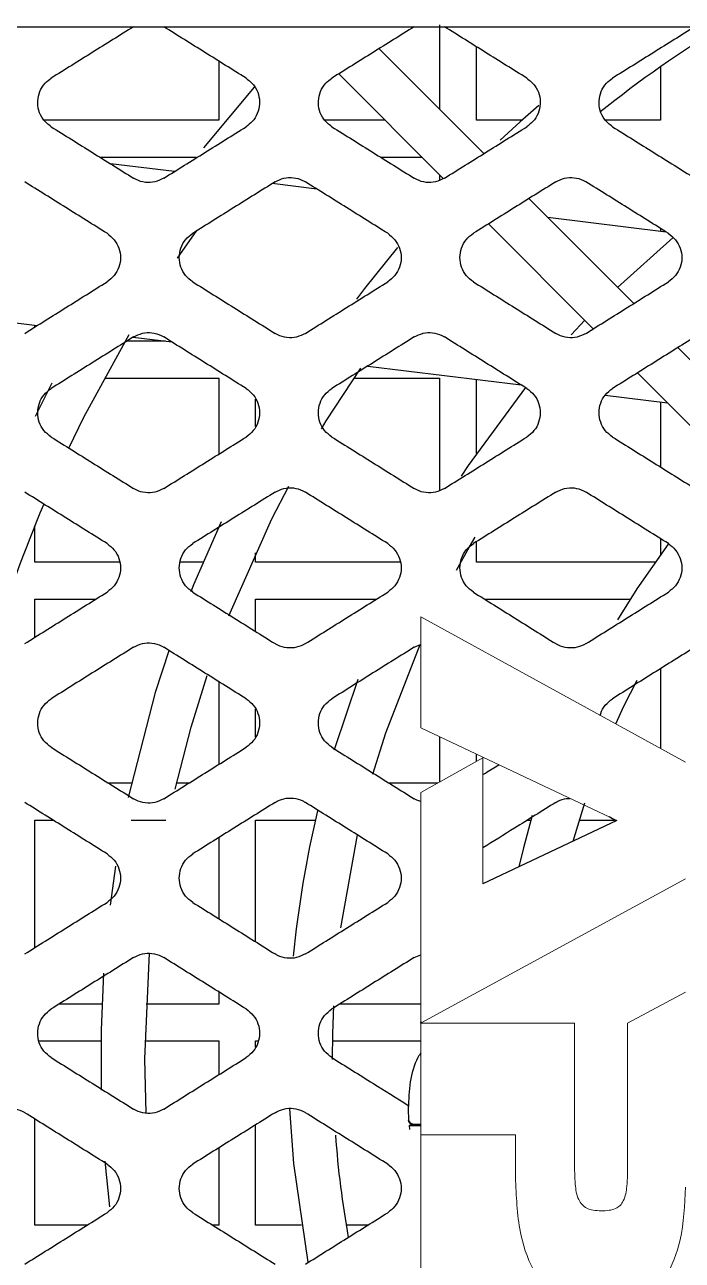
# Model space of a CAD drawing. Header units: millimetres. Extents: x 11355 to 11505, y 8083 to 8171.
# Drawn here: x 11360.464 to 11361.4, y 8089.099 to 8090.857 of the extents above; entities that cross this region are included whole.
import ezdxf

# ---------------------------------------------------------------- set-up
doc = ezdxf.new("R2010")
doc.units = ezdxf.units.MM
doc.layers.add('UPS', color=7, linetype='Continuous')

# ---------------------------------------------------------------- blocks, each defined once
blk = doc.blocks.new('UPS - 2.2kVA (APC SRT2200RMXLI-NC)')
at = {"linetype": 'Continuous'}
for p, q in [((2314.4138, 1376.5248), (2327.7323, 1376.5248)), ((2316.256, 1376.5277), (2316.256, 1376.4073)), ((2316.3189, 1376.3444), (2316.1698, 1376.4936)), ((2316.3084, 1376.3919), (2316.3084, 1376.4964)), ((2315.9417, 1376.4759), (2315.9417, 1376.3919)), ((2316.5703, 1376.4678), (2316.5703, 1376.3919)), ((2316.1123, 1376.4577), (2316.2613, 1376.3087)), ((2315.9918, 1376.4387), (2315.9199, 1376.3525)), ((2315.9417, 1376.3919), (2315.6933, 1376.3919)), ((2316.1781, 1376.3919), (2316.0928, 1376.3919)), ((2316.3731, 1376.3919), (2316.3084, 1376.3919)), ((2316.5703, 1376.3919), (2316.4922, 1376.3919)), ((2315.7721, 1376.3395), (2315.9097, 1376.3395)), ((2315.8784, 1376.3188), (2315.7874, 1376.33)), ((2316.1716, 1376.3395), (2316.2305, 1376.3395)), ((2316.256, 1376.314), (2316.256, 1376.3066)), ((2316.0814, 1376.2939), (2316.0177, 1376.3017)), ((2316.5322, 1376.1311), (2316.383, 1376.2803)), ((2316.5786, 1376.2328), (2316.4098, 1376.2535)), ((2316.3256, 1376.2444), (2316.4747, 1376.0952)), ((2316.5703, 1376.238), (2316.5703, 1376.2338)), ((2315.8827, 1376.1955), (2315.9103, 1376.2352)), ((2316.5886, 1376.2249), (2316.5093, 1376.154)), ((2315.585, 1376.112), (2315.6834, 1376.1)), ((2315.6798, 1376.0977), (2315.6798, 1376.1004)), ((2316.4626, 1376.1074), (2316.4432, 1376.0867)), ((2315.8197, 1376.0832), (2315.8748, 1376.0765)), ((2315.8657, 1376.0776), (2315.8107, 1376.0776)), ((2316.7441, 1375.9192), (2316.5949, 1376.0684)), ((2315.7789, 1376.0252), (2315.9417, 1376.0252)), ((2315.9417, 1376.0252), (2315.9417, 1375.917)), ((2316.1343, 1376.0252), (2316.256, 1376.0252)), ((2316.1536, 1376.0422), (2316.3719, 1376.0154)), ((2316.256, 1376.0252), (2316.256, 1375.8653)), ((2316.5375, 1376.0325), (2316.6867, 1375.8833)), ((2315.704, 1376.0181), (2315.6802, 1375.9707)), ((2316.3084, 1375.9179), (2316.3084, 1376.0232)), ((2315.9941, 1375.9563), (2315.9941, 1375.9953)), ((2316.4915, 1376.0007), (2316.5801, 1375.9899)), ((2316.5703, 1375.9911), (2316.5703, 1375.8987)), ((2315.6798, 1375.7633), (2315.6798, 1375.8151)), ((2316.5703, 1375.7967), (2316.5703, 1375.7739)), ((2316.3084, 1375.7633), (2316.3084, 1375.7924)), ((2315.8004, 1375.7633), (2315.6798, 1375.7633)), ((2315.9193, 1375.7633), (2315.8868, 1375.7633)), ((2315.9941, 1375.7633), (2315.9941, 1375.7768)), ((2316.1998, 1375.7633), (2315.9941, 1375.7633)), ((2316.5627, 1375.7633), (2316.3084, 1375.7633)), ((2315.6798, 1375.7109), (2315.767, 1375.7109)), ((2315.6798, 1375.6564), (2315.6798, 1375.7109)), ((2315.9941, 1375.7109), (2316.1664, 1375.7109)), ((2315.9941, 1375.6647), (2315.9941, 1375.7109)), ((2316.3197, 1375.7109), (2316.5275, 1375.7109)), ((2316.2197, 1375.6423), (2316.2289, 1375.646)), ((2316.5703, 1375.6117), (2316.5703, 1375.4985)), ((2315.9417, 1375.5933), (2315.9417, 1375.4757)), ((2315.9941, 1375.515), (2315.9941, 1375.554)), ((2316.256, 1375.5151), (2316.256, 1375.4505)), ((2316.3084, 1375.4799), (2316.3084, 1375.4904)), ((2315.8172, 1375.449), (2315.7847, 1375.449)), ((2315.8989, 1375.449), (2315.8817, 1375.449)), ((2316.2533, 1375.449), (2316.1842, 1375.449)), ((2316.446, 1375.3665), (2316.4626, 1375.4208)), ((2315.6798, 1375.3966), (2315.7055, 1375.3966)), ((2315.6798, 1375.2151), (2315.6798, 1375.3966)), ((2315.817, 1375.3966), (2315.8661, 1375.3966)), ((2315.9941, 1375.3966), (2316.0792, 1375.3966)), ((2315.9941, 1375.2234), (2315.9941, 1375.3966)), ((2316.5082, 1375.3959), (2316.3176, 1375.3059)), ((2316.3812, 1375.3966), (2316.386, 1375.3966)), ((2316.4548, 1375.3966), (2316.5044, 1375.3966)), ((2316.5067, 1375.3952), (2316.4974, 1375.401)), ((2316.1156, 1375.2432), (2316.1389, 1375.3753)), ((2315.9417, 1375.3716), (2315.9417, 1375.2562)), ((2315.7948, 1375.3309), (2315.787, 1375.2753)), ((2316.2197, 1375.201), (2316.2292, 1375.2049)), ((2315.9417, 1375.1521), (2315.9417, 1375.1347)), ((2315.7753, 1375.1347), (2315.7142, 1375.1347)), ((2315.9417, 1375.1347), (2315.8382, 1375.1347)), ((2316.2292, 1375.1347), (2316.1137, 1375.1347)), ((2316.2307, 1375.1085), (2316.2292, 1375.1085)), ((2316.2292, 1375.1076), (2316.2292, 1375.1085)), ((2315.6858, 1375.0823), (2315.7738, 1375.0823)), ((2315.8367, 1375.0823), (2315.9417, 1375.0823)), ((2315.9417, 1375.0823), (2315.9417, 1375.0344)), ((2315.9941, 1375.0823), (2315.9979, 1375.0823)), ((2315.9941, 1375.0737), (2315.9941, 1375.0823)), ((2316.1038, 1375.0823), (2316.2292, 1375.0823)), ((2315.6798, 1374.8204), (2315.6798, 1374.9714)), ((2316.2116, 1374.9725), (2316.2118, 1374.9697)), ((2315.9941, 1374.8204), (2315.9941, 1374.9631)), ((2316.22, 1374.9621), (2316.2125, 1374.962)), ((2316.2125, 1374.962), (2316.2132, 1374.9563)), ((2316.2125, 1374.962), (2316.2292, 1374.962)), ((2316.2125, 1374.962), (2316.2125, 1374.962)), ((2316.2199, 1374.9638), (2316.2292, 1374.9638)), ((2315.9417, 1374.9303), (2315.9417, 1374.8204)), ((2315.7796, 1374.9112), (2315.7861, 1374.8463)), ((2315.7543, 1374.8204), (2315.6798, 1374.8204)), ((2315.9417, 1374.8204), (2315.9329, 1374.8204)), ((2316.0593, 1374.8204), (2315.9941, 1374.8204)), ((2316.1538, 1374.8204), (2316.1229, 1374.8204))]:
    blk.add_line(p, q, dxfattribs=at)
at = {"linetype": 'Continuous', "lineweight": 18}
for p, q in [((2316.2292, 1375.6856), (2316.2292, 1375.5278)), ((2316.6059, 1375.479), (2316.2292, 1375.6856)), ((2316.2292, 1375.5278), (2316.5082, 1375.3959)), ((2316.3176, 1375.4851), (2316.2292, 1375.4355)), ((2316.3176, 1375.3059), (2316.3176, 1375.4851)), ((2316.2292, 1375.4355), (2316.2292, 1375.1085)), ((2316.2307, 1375.1085), (2316.6059, 1375.3127)), ((2316.6059, 1375.1519), (2316.5235, 1375.1076)), ((2316.448, 1375.1076), (2316.2292, 1375.1076)), ((2316.2292, 1375.1076), (2316.2292, 1374.5164)), ((2316.448, 1374.9101), (2316.448, 1375.1076)), ((2316.5235, 1375.1076), (2316.5235, 1374.9078)), ((2316.2292, 1374.949), (2316.3641, 1374.949)), ((2316.3641, 1374.949), (2316.3641, 1374.8834))]:
    blk.add_line(p, q, dxfattribs=at)
at = {"linetype": 'Continuous', "flags": 128}
for points in [[(2316.3974, 1376.413), (2316.3707, 1376.3897), (2316.3421, 1376.3636)], [(2316.1962, 1376.2106), (2316.1489, 1376.1523), (2316.1376, 1376.1375)], [(2315.7281, 1375.9253), (2315.7497, 1375.9695), (2315.814, 1376.0872)], [(2316.0877, 1375.9528), (2316.0946, 1375.9641), (2316.1438, 1376.0391)], [(2316.3783, 1376.0115), (2316.2968, 1375.9008), (2316.2868, 1375.8856)], [(2315.9558, 1375.6871), (2316.0171, 1375.825), (2316.0412, 1375.8715)], [(2315.9452, 1375.8207), (2315.9057, 1375.731), (2315.9017, 1375.7211)], [(2316.2801, 1375.7517), (2316.2987, 1375.7849), (2316.3068, 1375.7988)], [(2316.5814, 1375.789), (2316.5368, 1375.7252), (2316.5093, 1375.6812)], [(2316.161, 1375.4617), (2316.1794, 1375.5206), (2316.2282, 1375.6462)], [(2315.8705, 1375.6372), (2315.8513, 1375.5778), (2315.8127, 1375.4287)], [(2315.8797, 1375.4406), (2315.9023, 1375.5284), (2315.925, 1375.6021)], [(2316.1398, 1375.5964), (2316.1062, 1375.4978), (2316.1056, 1375.496)], [(2316.5066, 1375.5335), (2316.5183, 1375.5584), (2316.537, 1375.5956)], [(2316.3879, 1375.4032), (2316.3752, 1375.3568), (2316.3687, 1375.33)], [(2315.8382, 1374.9798), (2315.8365, 1375.0568), (2315.843, 1375.207)], [(2315.7778, 1375.1789), (2315.7741, 1375.0975), (2315.7742, 1375.0124)], [(2316.1036, 1375.056), (2316.1041, 1375.0931), (2316.1056, 1375.1322)], [(2316.0424, 1374.9857), (2316.0481, 1374.9079), (2316.0686, 1374.7675)]]:
    blk.add_lwpolyline(points, dxfattribs=at)
at = {"linetype": 'Continuous'}
for radius, start, end in [(1.7234, 121.4159, 128.6261), (2.0272, 157.1226, 162.9838), (1.5191, 166.5716, 174.4869), (1.4562, 184.2618, 190.0356)]:
    blk.add_arc((2317.5598, 1375.0568), radius, start, end, dxfattribs=at)
for points, knots in [([(2315.8203, 1376.5248), (2315.8105, 1376.5187), (2315.791, 1376.5065), (2315.7519, 1376.4821), (2315.7226, 1376.4638), (2315.7031, 1376.4516)], [0, 0, 0, 0, 0.2500534, 0.5001068, 1, 1, 1, 1]), ([(2315.9806, 1376.4516), (2315.9708, 1376.4577), (2315.9513, 1376.4699), (2315.9122, 1376.4943), (2315.8829, 1376.5126), (2315.8634, 1376.5248)], [0, 0, 0, 0, 0.250053, 0.500107, 1, 1, 1, 1]), ([(2316.2198, 1376.5248), (2316.21, 1376.5187), (2316.1905, 1376.5065), (2316.1514, 1376.4821), (2316.1221, 1376.4638), (2316.1026, 1376.4516)], [0, 0, 0, 0, 0.2500534, 0.5001068, 1, 1, 1, 1]), ([(2316.3801, 1376.4516), (2316.3703, 1376.4577), (2316.3507, 1376.4699), (2316.3117, 1376.4943), (2316.2824, 1376.5126), (2316.2629, 1376.5248)], [0, 0, 0, 0, 0.250053, 0.500107, 1, 1, 1, 1]), ([(2316.6192, 1376.5248), (2316.6095, 1376.5187), (2316.5899, 1376.5065), (2316.5509, 1376.4821), (2316.5216, 1376.4638), (2316.502, 1376.4516)], [0, 0, 0, 0, 0.2500534, 0.5001068, 1, 1, 1, 1]), ([(2315.7031, 1376.3826), (2315.6989, 1376.386), (2315.6911, 1376.3922), (2315.6849, 1376.4057), (2315.6833, 1376.4195), (2315.6864, 1376.433), (2315.6934, 1376.4443), (2315.7001, 1376.4493), (2315.7031, 1376.4516)], [0, 0, 0, 0, 0.19432, 0.360812, 0.528037, 0.695467, 0.862768, 1, 1, 1, 1]), ([(2315.9806, 1376.4516), (2315.9848, 1376.4482), (2315.9926, 1376.442), (2315.9988, 1376.4285), (2316.0004, 1376.4147), (2315.9972, 1376.4012), (2315.9903, 1376.3899), (2315.9836, 1376.3849), (2315.9806, 1376.3826)], [0, 0, 0, 0, 0.194318, 0.360854, 0.528149, 0.695606, 0.862865, 1, 1, 1, 1]), ([(2316.1026, 1376.3826), (2316.0984, 1376.386), (2316.0905, 1376.3922), (2316.0843, 1376.4057), (2316.0827, 1376.4195), (2316.0859, 1376.433), (2316.0928, 1376.4443), (2316.0995, 1376.4493), (2316.1026, 1376.4516)], [0, 0, 0, 0, 0.19432, 0.360812, 0.528037, 0.695467, 0.862768, 1, 1, 1, 1]), ([(2316.3801, 1376.4516), (2316.3843, 1376.4482), (2316.3921, 1376.442), (2316.3983, 1376.4285), (2316.3999, 1376.4147), (2316.3967, 1376.4012), (2316.3898, 1376.3899), (2316.3831, 1376.3849), (2316.3801, 1376.3826)], [0, 0, 0, 0, 0.194318, 0.360854, 0.528149, 0.695606, 0.862865, 1, 1, 1, 1]), ([(2316.502, 1376.3826), (2316.4978, 1376.386), (2316.49, 1376.3922), (2316.4838, 1376.4057), (2316.4822, 1376.4195), (2316.4854, 1376.433), (2316.4923, 1376.4443), (2316.499, 1376.4493), (2316.502, 1376.4516)], [0, 0, 0, 0, 0.19432, 0.360812, 0.528037, 0.695467, 0.862768, 1, 1, 1, 1]), ([(2315.7031, 1376.3826), (2315.7129, 1376.3765), (2315.7324, 1376.3643), (2315.7715, 1376.3399), (2315.8008, 1376.3216), (2315.8203, 1376.3094)], [0, 0, 0, 0, 0.250041, 0.500082, 1, 1, 1, 1]), ([(2315.8634, 1376.3094), (2315.8732, 1376.3155), (2315.8927, 1376.3277), (2315.9318, 1376.3521), (2315.9611, 1376.3704), (2315.9806, 1376.3826)], [0, 0, 0, 0, 0.250041, 0.500082, 1, 1, 1, 1]), ([(2316.1026, 1376.3826), (2316.1123, 1376.3765), (2316.1319, 1376.3643), (2316.1709, 1376.3399), (2316.2002, 1376.3216), (2316.2198, 1376.3094)], [0, 0, 0, 0, 0.2500408, 0.5000816, 1, 1, 1, 1]), ([(2316.2629, 1376.3094), (2316.2726, 1376.3155), (2316.2922, 1376.3277), (2316.3312, 1376.3521), (2316.3605, 1376.3704), (2316.3801, 1376.3826)], [0, 0, 0, 0, 0.250041, 0.500082, 1, 1, 1, 1]), ([(2316.502, 1376.3826), (2316.5118, 1376.3765), (2316.5313, 1376.3643), (2316.5704, 1376.3399), (2316.5997, 1376.3216), (2316.6192, 1376.3094)], [0, 0, 0, 0, 0.2500408, 0.5000816, 1, 1, 1, 1]), ([(2315.8634, 1376.3094), (2315.8593, 1376.3074), (2315.8511, 1376.3033), (2315.8371, 1376.3028), (2315.8267, 1376.3057), (2315.8216, 1376.3087), (2315.8203, 1376.3094)], [0, 0, 0, 0, 0.301015, 0.601998, 0.903375, 1, 1, 1, 1]), ([(2316.0218, 1376.3042), (2316.0259, 1376.3062), (2316.0341, 1376.3103), (2316.0481, 1376.3108), (2316.0584, 1376.3079), (2316.0636, 1376.3049), (2316.0649, 1376.3042)], [0, 0, 0, 0, 0.301158, 0.602285, 0.903694, 1, 1, 1, 1]), ([(2316.2629, 1376.3094), (2316.2588, 1376.3074), (2316.2505, 1376.3033), (2316.2366, 1376.3028), (2316.2262, 1376.3057), (2316.221, 1376.3087), (2316.2198, 1376.3094)], [0, 0, 0, 0, 0.301015, 0.601998, 0.903375, 1, 1, 1, 1]), ([(2316.4212, 1376.3042), (2316.4254, 1376.3062), (2316.4336, 1376.3103), (2316.4476, 1376.3108), (2316.4579, 1376.3079), (2316.4631, 1376.3049), (2316.4643, 1376.3042)], [0, 0, 0, 0, 0.301158, 0.602285, 0.903694, 1, 1, 1, 1]), ([(2315.7826, 1376.231), (2315.7728, 1376.2371), (2315.7533, 1376.2493), (2315.7142, 1376.2737), (2315.6849, 1376.292), (2315.6654, 1376.3042)], [0, 0, 0, 0, 0.250046, 0.500092, 1, 1, 1, 1]), ([(2316.0218, 1376.3042), (2316.012, 1376.2981), (2315.9925, 1376.2859), (2315.9534, 1376.2615), (2315.9241, 1376.2432), (2315.9046, 1376.231)], [0, 0, 0, 0, 0.2500459, 0.5000919, 1, 1, 1, 1]), ([(2316.1821, 1376.231), (2316.1723, 1376.2371), (2316.1528, 1376.2493), (2316.1137, 1376.2737), (2316.0844, 1376.292), (2316.0649, 1376.3042)], [0, 0, 0, 0, 0.250046, 0.500092, 1, 1, 1, 1]), ([(2316.4212, 1376.3042), (2316.4115, 1376.2981), (2316.3919, 1376.2859), (2316.3529, 1376.2615), (2316.3236, 1376.2432), (2316.304, 1376.231)], [0, 0, 0, 0, 0.2500459, 0.5000919, 1, 1, 1, 1]), ([(2316.5815, 1376.231), (2316.5718, 1376.2371), (2316.5522, 1376.2493), (2316.5132, 1376.2737), (2316.4839, 1376.292), (2316.4643, 1376.3042)], [0, 0, 0, 0, 0.250046, 0.500092, 1, 1, 1, 1]), ([(2315.7826, 1376.231), (2315.7863, 1376.2281), (2315.7935, 1376.2225), (2315.8001, 1376.2101), (2315.8025, 1376.1964), (2315.8001, 1376.1827), (2315.7935, 1376.1704), (2315.7862, 1376.1648), (2315.7826, 1376.162)], [0, 0, 0, 0, 0.166702, 0.333375, 0.500722, 0.667724, 0.834682, 1, 1, 1, 1]), ([(2315.9046, 1376.162), (2315.9009, 1376.1648), (2315.8936, 1376.1704), (2315.887, 1376.1828), (2315.8847, 1376.1965), (2315.8871, 1376.2102), (2315.8937, 1376.2226), (2315.901, 1376.2282), (2315.9046, 1376.231)], [0, 0, 0, 0, 0.166661, 0.333294, 0.500578, 0.667546, 0.834534, 1, 1, 1, 1]), ([(2316.1821, 1376.231), (2316.1857, 1376.2281), (2316.193, 1376.2225), (2316.1996, 1376.2101), (2316.202, 1376.1964), (2316.1996, 1376.1827), (2316.193, 1376.1704), (2316.1857, 1376.1648), (2316.1821, 1376.162)], [0, 0, 0, 0, 0.166702, 0.333375, 0.500722, 0.667724, 0.834682, 1, 1, 1, 1]), ([(2316.304, 1376.162), (2316.3004, 1376.1648), (2316.2931, 1376.1704), (2316.2865, 1376.1828), (2316.2841, 1376.1965), (2316.2865, 1376.2102), (2316.2932, 1376.2226), (2316.3004, 1376.2282), (2316.304, 1376.231)], [0, 0, 0, 0, 0.166661, 0.333294, 0.500578, 0.667546, 0.834534, 1, 1, 1, 1]), ([(2316.5815, 1376.231), (2316.5852, 1376.2281), (2316.5925, 1376.2225), (2316.5991, 1376.2101), (2316.6015, 1376.1964), (2316.599, 1376.1827), (2316.5924, 1376.1704), (2316.5852, 1376.1648), (2316.5816, 1376.162)], [0, 0, 0, 0, 0.166702, 0.333375, 0.500722, 0.667724, 0.834682, 1, 1, 1, 1]), ([(2315.6654, 1376.0887), (2315.6752, 1376.0948), (2315.6947, 1376.1071), (2315.7338, 1376.1315), (2315.7631, 1376.1498), (2315.7826, 1376.162)], [0, 0, 0, 0, 0.250035, 0.500069, 1, 1, 1, 1]), ([(2315.9046, 1376.162), (2315.9143, 1376.1559), (2315.9339, 1376.1437), (2315.9729, 1376.1193), (2316.0022, 1376.101), (2316.0218, 1376.0887)], [0, 0, 0, 0, 0.250035, 0.500069, 1, 1, 1, 1]), ([(2316.0649, 1376.0887), (2316.0747, 1376.0948), (2316.0942, 1376.1071), (2316.1333, 1376.1315), (2316.1626, 1376.1498), (2316.1821, 1376.162)], [0, 0, 0, 0, 0.250035, 0.500069, 1, 1, 1, 1]), ([(2316.304, 1376.162), (2316.3138, 1376.1559), (2316.3333, 1376.1437), (2316.3724, 1376.1193), (2316.4017, 1376.101), (2316.4212, 1376.0887)], [0, 0, 0, 0, 0.250035, 0.500069, 1, 1, 1, 1]), ([(2316.4644, 1376.0887), (2316.4741, 1376.0948), (2316.4937, 1376.1071), (2316.5327, 1376.1315), (2316.562, 1376.1498), (2316.5816, 1376.162)], [0, 0, 0, 0, 0.250035, 0.500069, 1, 1, 1, 1]), ([(2315.8203, 1376.0836), (2315.8105, 1376.0775), (2315.791, 1376.0652), (2315.7519, 1376.0408), (2315.7226, 1376.0225), (2315.7031, 1376.0103)], [0, 0, 0, 0, 0.250039, 0.500077, 1, 1, 1, 1]), ([(2315.8203, 1376.0836), (2315.8244, 1376.0856), (2315.8326, 1376.0897), (2315.8466, 1376.0902), (2315.857, 1376.0873), (2315.8622, 1376.0843), (2315.8634, 1376.0836)], [0, 0, 0, 0, 0.301559, 0.603083, 0.904825, 1, 1, 1, 1]), ([(2315.9806, 1376.0103), (2315.9708, 1376.0164), (2315.9513, 1376.0286), (2315.9122, 1376.053), (2315.8829, 1376.0714), (2315.8634, 1376.0836)], [0, 0, 0, 0, 0.250039, 0.500077, 1, 1, 1, 1]), ([(2316.0649, 1376.0887), (2316.0608, 1376.0867), (2316.0526, 1376.0826), (2316.0385, 1376.0821), (2316.0282, 1376.085), (2316.023, 1376.088), (2316.0218, 1376.0887)], [0, 0, 0, 0, 0.30145, 0.602864, 0.90458, 1, 1, 1, 1]), ([(2316.2198, 1376.0836), (2316.21, 1376.0775), (2316.1905, 1376.0652), (2316.1514, 1376.0408), (2316.1221, 1376.0225), (2316.1026, 1376.0103)], [0, 0, 0, 0, 0.250039, 0.500077, 1, 1, 1, 1]), ([(2316.2198, 1376.0836), (2316.2239, 1376.0856), (2316.2321, 1376.0897), (2316.2461, 1376.0902), (2316.2564, 1376.0873), (2316.2616, 1376.0843), (2316.2629, 1376.0836)], [0, 0, 0, 0, 0.301559, 0.603083, 0.904825, 1, 1, 1, 1]), ([(2316.3801, 1376.0103), (2316.3703, 1376.0164), (2316.3508, 1376.0286), (2316.3117, 1376.053), (2316.2824, 1376.0714), (2316.2629, 1376.0836)], [0, 0, 0, 0, 0.250039, 0.500077, 1, 1, 1, 1]), ([(2316.4644, 1376.0887), (2316.4602, 1376.0867), (2316.452, 1376.0826), (2316.438, 1376.0821), (2316.4277, 1376.085), (2316.4225, 1376.088), (2316.4212, 1376.0887)], [0, 0, 0, 0, 0.30145, 0.602864, 0.90458, 1, 1, 1, 1]), ([(2316.6192, 1376.0836), (2316.6095, 1376.0775), (2316.5899, 1376.0652), (2316.5509, 1376.0408), (2316.5216, 1376.0225), (2316.502, 1376.0103)], [0, 0, 0, 0, 0.250039, 0.500077, 1, 1, 1, 1]), ([(2315.7031, 1375.9413), (2315.6994, 1375.9441), (2315.6922, 1375.9498), (2315.6855, 1375.9622), (2315.6832, 1375.9759), (2315.6856, 1375.9896), (2315.6922, 1376.0019), (2315.6995, 1376.0075), (2315.7031, 1376.0103)], [0, 0, 0, 0, 0.166752, 0.333482, 0.500689, 0.66748, 0.834277, 1, 1, 1, 1]), ([(2315.9806, 1376.0103), (2315.9842, 1376.0075), (2315.9915, 1376.0019), (2315.9981, 1375.9895), (2316.0005, 1375.9758), (2315.9981, 1375.9621), (2315.9915, 1375.9497), (2315.9842, 1375.9441), (2315.9806, 1375.9413)], [0, 0, 0, 0, 0.166787, 0.333551, 0.500809, 0.667627, 0.8344, 1, 1, 1, 1]), ([(2316.1026, 1375.9413), (2316.0989, 1375.9441), (2316.0916, 1375.9498), (2316.085, 1375.9622), (2316.0826, 1375.9759), (2316.085, 1375.9896), (2316.0917, 1376.0019), (2316.0989, 1376.0075), (2316.1026, 1376.0103)], [0, 0, 0, 0, 0.166752, 0.333482, 0.500689, 0.66748, 0.834277, 1, 1, 1, 1]), ([(2316.3801, 1376.0103), (2316.3837, 1376.0075), (2316.391, 1376.0019), (2316.3976, 1375.9895), (2316.4, 1375.9758), (2316.3976, 1375.9621), (2316.391, 1375.9497), (2316.3837, 1375.9441), (2316.3801, 1375.9413)], [0, 0, 0, 0, 0.166787, 0.333551, 0.500809, 0.667627, 0.8344, 1, 1, 1, 1]), ([(2316.502, 1375.9413), (2316.4984, 1375.9441), (2316.4911, 1375.9498), (2316.4845, 1375.9622), (2316.4821, 1375.9759), (2316.4845, 1375.9896), (2316.4911, 1376.0019), (2316.4984, 1376.0075), (2316.502, 1376.0103)], [0, 0, 0, 0, 0.166752, 0.333482, 0.500689, 0.66748, 0.834277, 1, 1, 1, 1]), ([(2315.7031, 1375.9413), (2315.7129, 1375.9352), (2315.7324, 1375.923), (2315.7715, 1375.8986), (2315.8008, 1375.8803), (2315.8203, 1375.8681)], [0, 0, 0, 0, 0.250029, 0.500058, 1, 1, 1, 1]), ([(2315.8634, 1375.8681), (2315.8732, 1375.8742), (2315.8927, 1375.8864), (2315.9318, 1375.9108), (2315.9611, 1375.9291), (2315.9806, 1375.9413)], [0, 0, 0, 0, 0.250029, 0.500058, 1, 1, 1, 1]), ([(2316.1026, 1375.9413), (2316.1123, 1375.9352), (2316.1319, 1375.923), (2316.1709, 1375.8986), (2316.2002, 1375.8803), (2316.2197, 1375.8681)], [0, 0, 0, 0, 0.250029, 0.500058, 1, 1, 1, 1]), ([(2316.2629, 1375.8681), (2316.2726, 1375.8742), (2316.2922, 1375.8864), (2316.3312, 1375.9108), (2316.3605, 1375.9291), (2316.3801, 1375.9413)], [0, 0, 0, 0, 0.250029, 0.500058, 1, 1, 1, 1]), ([(2316.502, 1375.9413), (2316.5118, 1375.9352), (2316.5313, 1375.923), (2316.5704, 1375.8986), (2316.5997, 1375.8803), (2316.6192, 1375.8681)], [0, 0, 0, 0, 0.250029, 0.500058, 1, 1, 1, 1]), ([(2315.8634, 1375.8681), (2315.8593, 1375.866), (2315.8511, 1375.862), (2315.837, 1375.8615), (2315.8267, 1375.8644), (2315.8215, 1375.8674), (2315.8203, 1375.8681)], [0, 0, 0, 0, 0.301785, 0.60353, 0.905524, 1, 1, 1, 1]), ([(2316.0218, 1375.8629), (2316.0259, 1375.865), (2316.0341, 1375.869), (2316.0481, 1375.8695), (2316.0585, 1375.8666), (2316.0637, 1375.8636), (2316.0649, 1375.8629)], [0, 0, 0, 0, 0.301859, 0.603678, 0.905692, 1, 1, 1, 1]), ([(2316.2629, 1375.8681), (2316.2588, 1375.866), (2316.2505, 1375.862), (2316.2365, 1375.8615), (2316.2262, 1375.8644), (2316.221, 1375.8674), (2316.2197, 1375.8681)], [0, 0, 0, 0, 0.301785, 0.60353, 0.905524, 1, 1, 1, 1]), ([(2316.4212, 1375.8629), (2316.4254, 1375.865), (2316.4336, 1375.869), (2316.4476, 1375.8695), (2316.458, 1375.8666), (2316.4631, 1375.8636), (2316.4644, 1375.8629)], [0, 0, 0, 0, 0.301859, 0.603678, 0.905692, 1, 1, 1, 1]), ([(2315.7826, 1375.7897), (2315.7729, 1375.7958), (2315.7533, 1375.808), (2315.7143, 1375.8324), (2315.685, 1375.8507), (2315.6654, 1375.8629)], [0, 0, 0, 0, 0.250032, 0.500063, 1, 1, 1, 1]), ([(2316.0218, 1375.8629), (2316.012, 1375.8568), (2315.9925, 1375.8446), (2315.9534, 1375.8202), (2315.9241, 1375.8019), (2315.9046, 1375.7897)], [0, 0, 0, 0, 0.250032, 0.500063, 1, 1, 1, 1]), ([(2316.1821, 1375.7897), (2316.1723, 1375.7958), (2316.1528, 1375.808), (2316.1137, 1375.8324), (2316.0844, 1375.8507), (2316.0649, 1375.8629)], [0, 0, 0, 0, 0.250032, 0.500063, 1, 1, 1, 1]), ([(2316.4212, 1375.8629), (2316.4115, 1375.8568), (2316.3919, 1375.8446), (2316.3529, 1375.8202), (2316.3236, 1375.8019), (2316.304, 1375.7897)], [0, 0, 0, 0, 0.250032, 0.500063, 1, 1, 1, 1]), ([(2316.5816, 1375.7897), (2316.5718, 1375.7958), (2316.5523, 1375.808), (2316.5132, 1375.8324), (2316.4839, 1375.8507), (2316.4644, 1375.8629)], [0, 0, 0, 0, 0.250032, 0.500063, 1, 1, 1, 1]), ([(2315.7826, 1375.7897), (2315.7863, 1375.7869), (2315.7936, 1375.7812), (2315.8002, 1375.7688), (2315.8025, 1375.7551), (2315.8001, 1375.7414), (2315.7935, 1375.7291), (2315.7863, 1375.7235), (2315.7826, 1375.7207)], [0, 0, 0, 0, 0.166811, 0.333603, 0.500789, 0.667459, 0.834086, 1, 1, 1, 1]), ([(2315.9046, 1375.7207), (2315.9009, 1375.7235), (2315.8936, 1375.7291), (2315.887, 1375.7415), (2315.8846, 1375.7552), (2315.8871, 1375.7689), (2315.8937, 1375.7813), (2315.9009, 1375.7869), (2315.9046, 1375.7897)], [0, 0, 0, 0, 0.166784, 0.333549, 0.500696, 0.667344, 0.83399, 1, 1, 1, 1]), ([(2316.1821, 1375.7897), (2316.1857, 1375.7869), (2316.193, 1375.7812), (2316.1996, 1375.7688), (2316.202, 1375.7551), (2316.1996, 1375.7414), (2316.193, 1375.7291), (2316.1857, 1375.7235), (2316.1821, 1375.7207)], [0, 0, 0, 0, 0.166811, 0.333603, 0.500789, 0.667459, 0.834086, 1, 1, 1, 1]), ([(2316.304, 1375.7207), (2316.3004, 1375.7235), (2316.2931, 1375.7291), (2316.2865, 1375.7415), (2316.2841, 1375.7552), (2316.2865, 1375.7689), (2316.2931, 1375.7813), (2316.3004, 1375.7869), (2316.304, 1375.7897)], [0, 0, 0, 0, 0.166784, 0.333549, 0.500696, 0.667344, 0.83399, 1, 1, 1, 1]), ([(2316.5816, 1375.7897), (2316.5852, 1375.7869), (2316.5925, 1375.7812), (2316.5991, 1375.7688), (2316.6015, 1375.7551), (2316.5991, 1375.7414), (2316.5925, 1375.7291), (2316.5852, 1375.7235), (2316.5816, 1375.7207)], [0, 0, 0, 0, 0.166811, 0.333603, 0.500789, 0.667459, 0.834086, 1, 1, 1, 1]), ([(2315.6654, 1375.6474), (2315.6752, 1375.6535), (2315.6947, 1375.6658), (2315.7338, 1375.6902), (2315.7631, 1375.7085), (2315.7826, 1375.7207)], [0, 0, 0, 0, 0.250023, 0.500046, 1, 1, 1, 1]), ([(2315.9046, 1375.7207), (2315.9143, 1375.7146), (2315.9339, 1375.7024), (2315.9729, 1375.678), (2316.0022, 1375.6596), (2316.0218, 1375.6474)], [0, 0, 0, 0, 0.250023, 0.500046, 1, 1, 1, 1]), ([(2316.0649, 1375.6474), (2316.0747, 1375.6535), (2316.0942, 1375.6658), (2316.1333, 1375.6902), (2316.1626, 1375.7085), (2316.1821, 1375.7207)], [0, 0, 0, 0, 0.250023, 0.500046, 1, 1, 1, 1]), ([(2316.304, 1375.7207), (2316.3138, 1375.7146), (2316.3333, 1375.7024), (2316.3724, 1375.678), (2316.4017, 1375.6596), (2316.4212, 1375.6474)], [0, 0, 0, 0, 0.250023, 0.500046, 1, 1, 1, 1]), ([(2316.4644, 1375.6474), (2316.4741, 1375.6535), (2316.4937, 1375.6658), (2316.5327, 1375.6902), (2316.562, 1375.7085), (2316.5816, 1375.7207)], [0, 0, 0, 0, 0.250023, 0.500046, 1, 1, 1, 1]), ([(2315.8203, 1375.6423), (2315.8105, 1375.6362), (2315.791, 1375.624), (2315.7519, 1375.5996), (2315.7226, 1375.5812), (2315.7031, 1375.569)], [0, 0, 0, 0, 0.250025, 0.500049, 1, 1, 1, 1]), ([(2315.8203, 1375.6423), (2315.8244, 1375.6443), (2315.8326, 1375.6484), (2315.8467, 1375.6489), (2315.857, 1375.646), (2315.8622, 1375.643), (2315.8634, 1375.6423)], [0, 0, 0, 0, 0.302064, 0.604086, 0.906311, 1, 1, 1, 1]), ([(2315.9806, 1375.569), (2315.9708, 1375.5751), (2315.9513, 1375.5873), (2315.9122, 1375.6118), (2315.8829, 1375.6301), (2315.8634, 1375.6423)], [0, 0, 0, 0, 0.250025, 0.500049, 1, 1, 1, 1]), ([(2316.0649, 1375.6474), (2316.0608, 1375.6454), (2316.0525, 1375.6413), (2316.0385, 1375.6408), (2316.0282, 1375.6437), (2316.023, 1375.6467), (2316.0218, 1375.6474)], [0, 0, 0, 0, 0.30202, 0.603998, 0.906207, 1, 1, 1, 1]), ([(2316.2197, 1375.6423), (2316.21, 1375.6362), (2316.1904, 1375.624), (2316.1514, 1375.5996), (2316.1221, 1375.5812), (2316.1025, 1375.569)], [0, 0, 0, 0, 0.250025, 0.500049, 1, 1, 1, 1]), ([(2316.4644, 1375.6474), (2316.4602, 1375.6454), (2316.452, 1375.6413), (2316.438, 1375.6408), (2316.4276, 1375.6437), (2316.4225, 1375.6467), (2316.4212, 1375.6474)], [0, 0, 0, 0, 0.30202, 0.603998, 0.906207, 1, 1, 1, 1]), ([(2316.6192, 1375.6423), (2316.6094, 1375.6362), (2316.5899, 1375.624), (2316.5508, 1375.5996), (2316.5215, 1375.5812), (2316.502, 1375.569)], [0, 0, 0, 0, 0.250025, 0.500049, 1, 1, 1, 1]), ([(2315.7031, 1375.5), (2315.6994, 1375.5028), (2315.6921, 1375.5085), (2315.6855, 1375.5209), (2315.6832, 1375.5346), (2315.6856, 1375.5483), (2315.6922, 1375.5606), (2315.6994, 1375.5662), (2315.7031, 1375.569)], [0, 0, 0, 0, 0.166778, 0.33354, 0.500643, 0.667185, 0.833717, 1, 1, 1, 1]), ([(2315.9806, 1375.569), (2315.9843, 1375.5662), (2315.9915, 1375.5606), (2315.9982, 1375.5482), (2316.0005, 1375.5345), (2315.9981, 1375.5208), (2315.9915, 1375.5084), (2315.9842, 1375.5028), (2315.9806, 1375.5)], [0, 0, 0, 0, 0.166798, 0.333579, 0.50071, 0.667267, 0.833786, 1, 1, 1, 1]), ([(2316.1025, 1375.5), (2316.0989, 1375.5028), (2316.0916, 1375.5085), (2316.085, 1375.5209), (2316.0826, 1375.5346), (2316.085, 1375.5483), (2316.0916, 1375.5606), (2316.0989, 1375.5662), (2316.1025, 1375.569)], [0, 0, 0, 0, 0.166778, 0.33354, 0.500643, 0.667185, 0.833717, 1, 1, 1, 1]), ([(2316.4847, 1375.5454), (2316.4849, 1375.5463), (2316.4857, 1375.5517), (2316.4913, 1375.5606), (2316.4985, 1375.5662), (2316.502, 1375.569)], [0, 0, 0, 0, 0.088153, 0.544417, 1, 1, 1, 1]), ([(2315.7031, 1375.5), (2315.7128, 1375.4939), (2315.7324, 1375.4817), (2315.7714, 1375.4573), (2315.8007, 1375.439), (2315.8203, 1375.4268)], [0, 0, 0, 0, 0.250017, 0.500035, 1, 1, 1, 1]), ([(2315.8634, 1375.4268), (2315.8732, 1375.4329), (2315.8927, 1375.4451), (2315.9318, 1375.4695), (2315.9611, 1375.4878), (2315.9806, 1375.5)], [0, 0, 0, 0, 0.250017, 0.500035, 1, 1, 1, 1]), ([(2316.1025, 1375.5), (2316.1123, 1375.4939), (2316.1318, 1375.4817), (2316.1709, 1375.4573), (2316.2002, 1375.439), (2316.2197, 1375.4268)], [0, 0, 0, 0, 0.250017, 0.500035, 1, 1, 1, 1]), ([(2316.3176, 1375.461), (2316.3189, 1375.4618), (2316.3265, 1375.4665), (2316.3341, 1375.4713), (2316.3404, 1375.4752)], [0, 0, 0, 0, 0.170066, 1, 1, 1, 1]), ([(2316.0218, 1375.4216), (2316.0259, 1375.4237), (2316.0341, 1375.4278), (2316.0482, 1375.4283), (2316.0585, 1375.4254), (2316.0637, 1375.4223), (2316.0649, 1375.4216)], [0, 0, 0, 0, 0.302193, 0.604341, 0.906715, 1, 1, 1, 1]), ([(2315.7826, 1375.3484), (2315.7729, 1375.3545), (2315.7533, 1375.3667), (2315.7143, 1375.3911), (2315.685, 1375.4094), (2315.6654, 1375.4216)], [0, 0, 0, 0, 0.250018, 0.500036, 1, 1, 1, 1]), ([(2315.8634, 1375.4268), (2315.8593, 1375.4247), (2315.851, 1375.4206), (2315.837, 1375.4202), (2315.8267, 1375.4231), (2315.8215, 1375.4261), (2315.8203, 1375.4268)], [0, 0, 0, 0, 0.3021699, 0.6042949, 0.9066588, 1, 1, 1, 1]), ([(2316.0218, 1375.4216), (2316.012, 1375.4155), (2315.9925, 1375.4033), (2315.9534, 1375.3789), (2315.9241, 1375.3606), (2315.9046, 1375.3484)], [0, 0, 0, 0, 0.250018, 0.500036, 1, 1, 1, 1]), ([(2316.1821, 1375.3484), (2316.1723, 1375.3545), (2316.1528, 1375.3667), (2316.1137, 1375.3911), (2316.0844, 1375.4094), (2316.0649, 1375.4216)], [0, 0, 0, 0, 0.250018, 0.500036, 1, 1, 1, 1]), ([(2316.2292, 1375.4231), (2316.2272, 1375.4235), (2316.2239, 1375.4243), (2316.2209, 1375.426), (2316.2197, 1375.4268)], [0, 0, 0, 0, 0.58558, 1, 1, 1, 1]), ([(2316.4212, 1375.4216), (2316.4115, 1375.4155), (2316.3919, 1375.4033), (2316.3574, 1375.3817), (2316.3326, 1375.3663), (2316.3176, 1375.3569)], [0, 0, 0, 0, 0.282783, 0.565565, 1, 1, 1, 1]), ([(2316.4212, 1375.4216), (2316.4253, 1375.4238), (2316.4319, 1375.4273), (2316.4392, 1375.4273), (2316.4419, 1375.4272)], [0, 0, 0, 0, 0.630813, 1, 1, 1, 1]), ([(2315.7826, 1375.3484), (2315.7863, 1375.3456), (2315.7936, 1375.34), (2315.8002, 1375.3275), (2315.8026, 1375.3139), (2315.8002, 1375.3002), (2315.7935, 1375.2878), (2315.7863, 1375.2822), (2315.7826, 1375.2794)], [0, 0, 0, 0, 0.166771, 0.333527, 0.500619, 0.6671, 0.833548, 1, 1, 1, 1]), ([(2315.9046, 1375.2794), (2315.9009, 1375.2822), (2315.8936, 1375.2878), (2315.887, 1375.3002), (2315.8846, 1375.3139), (2315.887, 1375.3276), (2315.8936, 1375.34), (2315.9009, 1375.3456), (2315.9046, 1375.3484)], [0, 0, 0, 0, 0.166759, 0.333503, 0.500579, 0.667051, 0.833507, 1, 1, 1, 1]), ([(2316.1821, 1375.3484), (2316.1857, 1375.3456), (2316.193, 1375.34), (2316.1996, 1375.3275), (2316.202, 1375.3139), (2316.1996, 1375.3002), (2316.193, 1375.2878), (2316.1857, 1375.2822), (2316.1821, 1375.2794)], [0, 0, 0, 0, 0.166771, 0.333527, 0.500619, 0.6671, 0.833548, 1, 1, 1, 1]), ([(2315.6654, 1375.2061), (2315.6752, 1375.2122), (2315.6947, 1375.2245), (2315.7338, 1375.2489), (2315.7631, 1375.2672), (2315.7826, 1375.2794)], [0, 0, 0, 0, 0.250012, 0.500024, 1, 1, 1, 1]), ([(2315.9046, 1375.2794), (2315.9143, 1375.2733), (2315.9339, 1375.2611), (2315.9729, 1375.2367), (2316.0022, 1375.2183), (2316.0218, 1375.2061)], [0, 0, 0, 0, 0.250012, 0.500024, 1, 1, 1, 1]), ([(2316.0649, 1375.2061), (2316.0747, 1375.2122), (2316.0942, 1375.2245), (2316.1333, 1375.2489), (2316.1626, 1375.2672), (2316.1821, 1375.2794)], [0, 0, 0, 0, 0.250012, 0.500024, 1, 1, 1, 1]), ([(2315.8203, 1375.201), (2315.8105, 1375.1949), (2315.791, 1375.1827), (2315.7519, 1375.1583), (2315.7226, 1375.14), (2315.7031, 1375.1278)], [0, 0, 0, 0, 0.250011, 0.500023, 1, 1, 1, 1]), ([(2315.8203, 1375.201), (2315.8244, 1375.203), (2315.8327, 1375.2071), (2315.8467, 1375.2076), (2315.857, 1375.2047), (2315.8622, 1375.2017), (2315.8634, 1375.201)], [0, 0, 0, 0, 0.30226, 0.604474, 0.906937, 1, 1, 1, 1]), ([(2315.9806, 1375.1278), (2315.9708, 1375.1339), (2315.9513, 1375.1461), (2315.9122, 1375.1705), (2315.8829, 1375.1888), (2315.8634, 1375.201)], [0, 0, 0, 0, 0.250011, 0.500023, 1, 1, 1, 1]), ([(2316.0649, 1375.2061), (2316.0608, 1375.2041), (2316.0525, 1375.2), (2316.0385, 1375.1995), (2316.0281, 1375.2024), (2316.023, 1375.2054), (2316.0218, 1375.2061)], [0, 0, 0, 0, 0.30225, 0.604454, 0.906912, 1, 1, 1, 1]), ([(2316.2197, 1375.201), (2316.21, 1375.1949), (2316.1904, 1375.1827), (2316.1514, 1375.1583), (2316.1221, 1375.14), (2316.1025, 1375.1278)], [0, 0, 0, 0, 0.250011, 0.500023, 1, 1, 1, 1]), ([(2315.7031, 1375.0587), (2315.6994, 1375.0615), (2315.6921, 1375.0672), (2315.6855, 1375.0796), (2315.6831, 1375.0933), (2315.6856, 1375.107), (2315.6922, 1375.1193), (2315.6994, 1375.1249), (2315.7031, 1375.1278)], [0, 0, 0, 0, 0.166752, 0.33349, 0.500555, 0.666993, 0.83341, 1, 1, 1, 1]), ([(2315.9806, 1375.1278), (2315.9843, 1375.1249), (2315.9915, 1375.1193), (2315.9982, 1375.1069), (2316.0005, 1375.0932), (2315.9981, 1375.0795), (2315.9915, 1375.0672), (2315.9843, 1375.0615), (2315.9806, 1375.0587)], [0, 0, 0, 0, 0.166756, 0.333497, 0.500568, 0.66701, 0.833424, 1, 1, 1, 1]), ([(2316.1025, 1375.0587), (2316.0989, 1375.0615), (2316.0916, 1375.0672), (2316.085, 1375.0796), (2316.0826, 1375.0933), (2316.085, 1375.107), (2316.0916, 1375.1193), (2316.0989, 1375.1249), (2316.1025, 1375.1278)], [0, 0, 0, 0, 0.166752, 0.33349, 0.500555, 0.666993, 0.83341, 1, 1, 1, 1]), ([(2315.7031, 1375.0587), (2315.7128, 1375.0526), (2315.7324, 1375.0404), (2315.7714, 1375.016), (2315.8007, 1374.9977), (2315.8203, 1374.9855)], [0, 0, 0, 0, 0.250007, 0.500014, 1, 1, 1, 1]), ([(2315.8634, 1374.9855), (2315.8732, 1374.9916), (2315.8927, 1375.0038), (2315.9318, 1375.0282), (2315.9611, 1375.0465), (2315.9806, 1375.0587)], [0, 0, 0, 0, 0.250007, 0.500014, 1, 1, 1, 1]), ([(2316.1025, 1375.0587), (2316.1123, 1375.0526), (2316.1318, 1375.0404), (2316.1681, 1375.0178), (2316.1946, 1375.0012), (2316.2114, 1374.9907)], [0, 0, 0, 0, 0.269195, 0.53839, 1, 1, 1, 1]), ([(2316.2292, 1375.0655), (2316.2278, 1375.0633), (2316.2134, 1375.04), (2316.2123, 1375.0118), (2316.2113, 1374.9862)], [0, 0, 0, 0, 0.095745, 1, 1, 1, 1]), ([(2316.2114, 1374.9907), (2316.2114, 1374.9897), (2316.2113, 1374.9864), (2316.2113, 1374.9831), (2316.2113, 1374.9807)], [0, 0, 0, 0, 0.297949, 1, 1, 1, 1]), ([(2315.6223, 1374.9803), (2315.6264, 1374.9824), (2315.6347, 1374.9865), (2315.6487, 1374.987), (2315.6591, 1374.9841), (2315.6642, 1374.9811), (2315.6654, 1374.9803)], [0, 0, 0, 0, 0.302278, 0.604509, 0.906999, 1, 1, 1, 1]), ([(2315.7826, 1374.9071), (2315.7729, 1374.9132), (2315.7533, 1374.9254), (2315.7143, 1374.9498), (2315.685, 1374.9681), (2315.6654, 1374.9803)], [0, 0, 0, 0, 0.250007, 0.500014, 1, 1, 1, 1]), ([(2315.8634, 1374.9855), (2315.8593, 1374.9834), (2315.851, 1374.9794), (2315.837, 1374.9789), (2315.8266, 1374.9818), (2315.8215, 1374.9848), (2315.8203, 1374.9855)], [0, 0, 0, 0, 0.302278, 0.604509, 0.906999, 1, 1, 1, 1]), ([(2316.0218, 1374.9803), (2316.012, 1374.9742), (2315.9925, 1374.962), (2315.9534, 1374.9376), (2315.9241, 1374.9193), (2315.9046, 1374.9071)], [0, 0, 0, 0, 0.250007, 0.500014, 1, 1, 1, 1]), ([(2316.0218, 1374.9803), (2316.0259, 1374.9824), (2316.0341, 1374.9865), (2316.0482, 1374.987), (2316.0585, 1374.9841), (2316.0637, 1374.9811), (2316.0649, 1374.9803)], [0, 0, 0, 0, 0.302278, 0.604509, 0.906999, 1, 1, 1, 1]), ([(2316.1821, 1374.9071), (2316.1723, 1374.9132), (2316.1528, 1374.9254), (2316.1137, 1374.9498), (2316.0844, 1374.9681), (2316.0649, 1374.9803)], [0, 0, 0, 0, 0.250007, 0.500014, 1, 1, 1, 1]), ([(2316.2113, 1374.9807), (2316.2113, 1374.9802), (2316.2114, 1374.9791), (2316.2115, 1374.9757), (2316.2116, 1374.9733), (2316.2116, 1374.9725)], [0, 0, 0, 0, 0.406938, 0.812586, 1, 1, 1, 1]), ([(2316.2117, 1374.9716), (2316.2118, 1374.9706), (2316.2121, 1374.9688), (2316.2137, 1374.9664), (2316.2159, 1374.9647), (2316.2181, 1374.9639), (2316.2195, 1374.9638), (2316.2199, 1374.9638)], [0, 0, 0, 0, 0.223639, 0.447278, 0.670901, 0.894487, 1, 1, 1, 1]), ([(2316.22, 1374.9621), (2316.22, 1374.9621), (2316.2195, 1374.9621), (2316.2182, 1374.9622), (2316.2163, 1374.9628), (2316.2142, 1374.9643), (2316.2126, 1374.9664), (2316.212, 1374.9684), (2316.2118, 1374.9694), (2316.2118, 1374.9697)], [0, 0, 0, 0, 0.022766, 0.114068, 0.298254, 0.504088, 0.710479, 0.91831, 1, 1, 1, 1]), ([(2315.7826, 1374.9071), (2315.7863, 1374.9043), (2315.7936, 1374.8987), (2315.8002, 1374.8863), (2315.8026, 1374.8726), (2315.8002, 1374.8589), (2315.7936, 1374.8465), (2315.7863, 1374.8409), (2315.7826, 1374.8381)], [0, 0, 0, 0, 0.166752, 0.33349, 0.500555, 0.666994, 0.833411, 1, 1, 1, 1]), ([(2315.9046, 1374.8381), (2315.9009, 1374.8409), (2315.8936, 1374.8465), (2315.887, 1374.8589), (2315.8846, 1374.8726), (2315.887, 1374.8863), (2315.8936, 1374.8987), (2315.9009, 1374.9043), (2315.9046, 1374.9071)], [0, 0, 0, 0, 0.166756, 0.333498, 0.500568, 0.667011, 0.833425, 1, 1, 1, 1]), ([(2316.1821, 1374.9071), (2316.1857, 1374.9043), (2316.193, 1374.8987), (2316.1996, 1374.8863), (2316.202, 1374.8726), (2316.1996, 1374.8589), (2316.193, 1374.8465), (2316.1857, 1374.8409), (2316.1821, 1374.8381)], [0, 0, 0, 0, 0.166752, 0.33349, 0.500555, 0.666994, 0.833411, 1, 1, 1, 1]), ([(2315.6654, 1374.7648), (2315.6752, 1374.771), (2315.6947, 1374.7832), (2315.7338, 1374.8076), (2315.7631, 1374.8259), (2315.7826, 1374.8381)], [0, 0, 0, 0, 0.2500116, 0.5000231, 1, 1, 1, 1]), ([(2315.9046, 1374.8381), (2315.9143, 1374.832), (2315.9339, 1374.8198), (2315.9729, 1374.7954), (2316.0022, 1374.7771), (2316.0218, 1374.7648)], [0, 0, 0, 0, 0.2500116, 0.5000231, 1, 1, 1, 1]), ([(2316.0649, 1374.7648), (2316.0747, 1374.771), (2316.0942, 1374.7832), (2316.1333, 1374.8076), (2316.1626, 1374.8259), (2316.1821, 1374.8381)], [0, 0, 0, 0, 0.2500116, 0.5000231, 1, 1, 1, 1])]:
    blk.add_open_spline(points, degree=3, knots=knots, dxfattribs=at)
at = {"linetype": 'Continuous', "lineweight": 18}
for points, knots in [([(2316.4861, 1374.8407), (2316.4822, 1374.8409), (2316.4751, 1374.8411), (2316.4655, 1374.844), (2316.4582, 1374.8493), (2316.4512, 1374.8606), (2316.4481, 1374.8817), (2316.4481, 1374.8996), (2316.448, 1374.9101)], [0, 0, 0, 0, 0.127448, 0.230602, 0.321611, 0.415346, 0.654983, 1, 1, 1, 1]), ([(2316.5235, 1374.9078), (2316.5235, 1374.8972), (2316.5234, 1374.8795), (2316.5202, 1374.8587), (2316.5132, 1374.8481), (2316.506, 1374.8434), (2316.4967, 1374.841), (2316.4899, 1374.8408), (2316.4861, 1374.8407)], [0, 0, 0, 0, 0.357145, 0.593944, 0.684439, 0.772927, 0.874419, 1, 1, 1, 1]), ([(2316.3641, 1374.8834), (2316.3653, 1374.8571), (2316.3672, 1374.8112), (2316.3873, 1374.7557), (2316.4137, 1374.7208), (2316.4339, 1374.7091), (2316.4433, 1374.7037)], [0, 0, 0, 0, 0.379481, 0.663967, 0.84319, 1, 1, 1, 1]), ([(2316.4877, 1374.6943), (2316.499, 1374.6953), (2316.522, 1374.6973), (2316.5542, 1374.7157), (2316.5827, 1374.7498), (2316.6028, 1374.8048), (2316.6048, 1374.8491), (2316.6059, 1374.8743)], [0, 0, 0, 0, 0.140713, 0.285744, 0.448635, 0.686444, 1, 1, 1, 1])]:
    blk.add_open_spline(points, degree=3, knots=knots, dxfattribs=at)

msp = doc.modelspace()

# ---------------------------------------------------------------- block references
at = {"layer": 'UPS'}
msp.add_blockref('UPS - 2.2kVA (APC SRT2200RMXLI-NC)', (9044.799, 6714.3289), dxfattribs=at)

doc.saveas('drawing.dxf')
